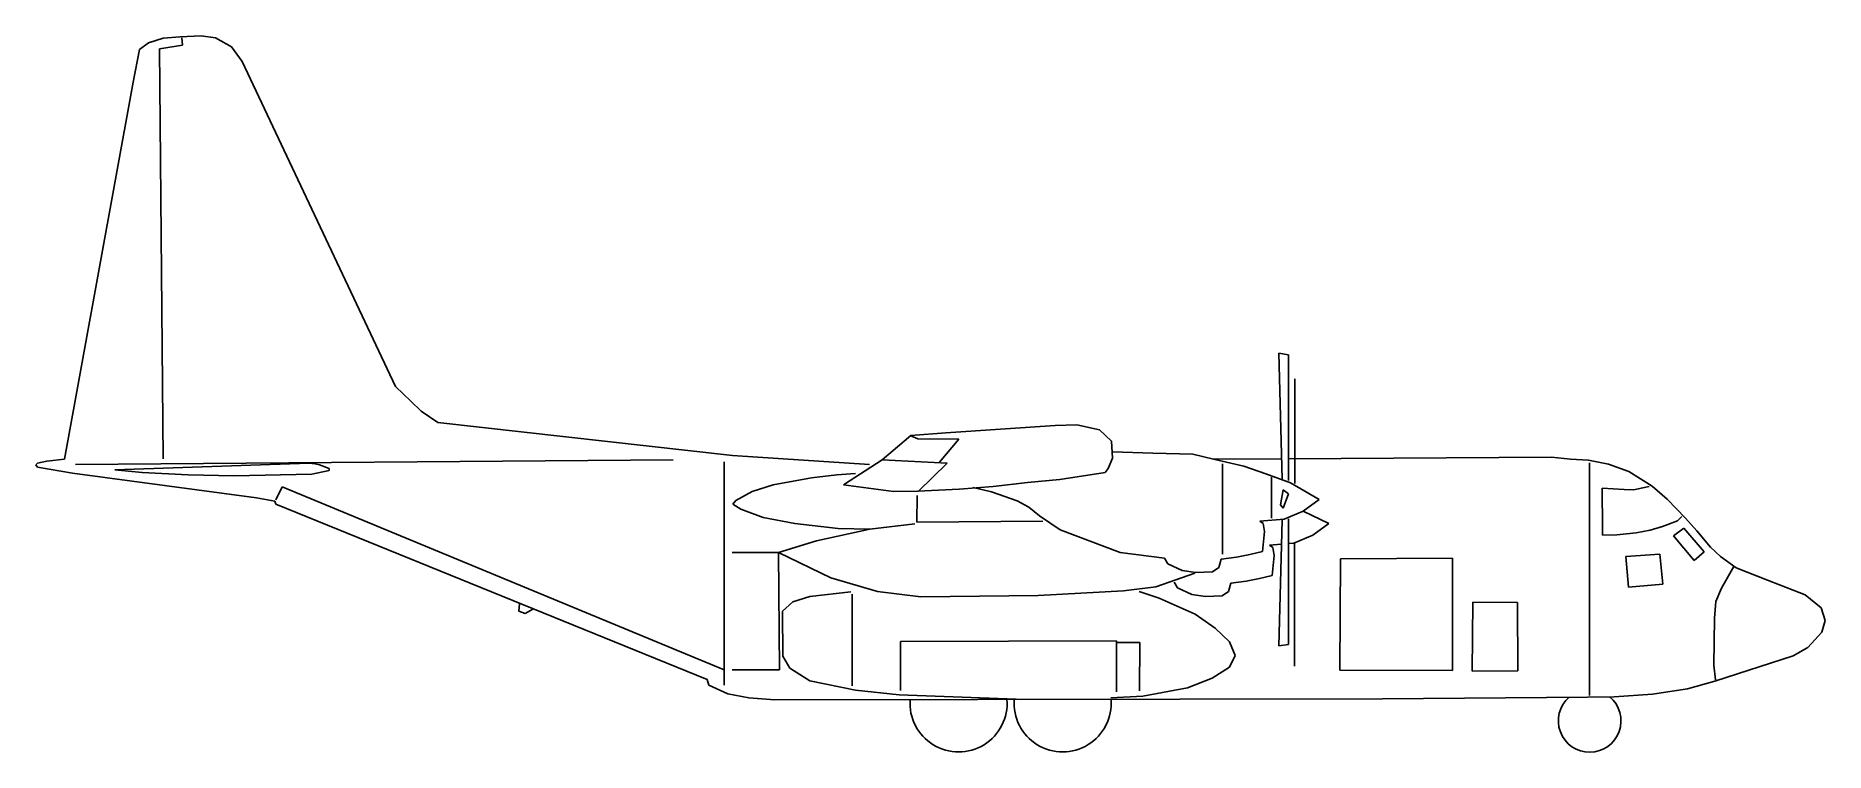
# Model space of a CAD drawing. Header units: millimetres. Extents: x -2749.4 to -2707.3, y 1621.9 to 1638.7.
import ezdxf

# ---------------------------------------------------------------- set-up
doc = ezdxf.new("R2010")
doc.units = ezdxf.units.MM
doc.header["$LTSCALE"] = 10
doc.layers.add('Aeronaves', color=2, linetype='Continuous')

msp = doc.modelspace()

# ---------------------------------------------------------------- linework, layer by layer
at = {"layer": 'Aeronaves'}
for p, q in [((-2746.765, 1638.578), (-2746.973, 1638.426)), ((-2746.415, 1638.687), (-2746.765, 1638.578)), ((-2746.507, 1638.437), (-2745.963, 1638.521)), ((-2746.015, 1638.722), (-2746.415, 1638.687)), ((-2745.523, 1638.745), (-2746.015, 1638.722)), ((-2745.963, 1638.521), (-2745.977, 1638.694)), ((-2745.183, 1638.696), (-2745.523, 1638.745)), ((-2744.803, 1638.484), (-2745.183, 1638.696)), ((-2746.973, 1638.426), (-2747.122, 1637.654)), ((-2746.413, 1628.783), (-2746.507, 1638.437)), ((-2744.555, 1638.139), (-2744.803, 1638.484)), ((-2740.94, 1630.48), (-2744.555, 1638.139)), ((-2747.122, 1637.654), (-2748.739, 1628.775)), ((-2720.125, 1631.265), (-2719.899, 1631.227)), ((-2720.05, 1628.298), (-2720.125, 1631.265)), ((-2719.899, 1631.227), (-2719.899, 1628.272)), ((-2740.58, 1630.14), (-2740.94, 1630.48)), ((-2719.748, 1628.197), (-2719.748, 1630.661)), ((-2740.337, 1629.899), (-2740.58, 1630.14)), ((-2739.944, 1629.633), (-2740.337, 1629.899)), ((-2733.003, 1628.859), (-2739.944, 1629.633)), ((-2728.801, 1629.325), (-2729.475, 1628.755)), ((-2727.976, 1629.395), (-2728.801, 1629.325)), ((-2728.636, 1629.253), (-2728.787, 1629.316)), ((-2727.668, 1629.24), (-2728.636, 1629.253)), ((-2728.121, 1628.7), (-2727.668, 1629.24)), ((-2725.4, 1629.563), (-2727.976, 1629.395)), ((-2724.891, 1629.584), (-2725.4, 1629.563)), ((-2724.352, 1629.465), (-2724.891, 1629.584)), ((-2724.073, 1629.192), (-2724.352, 1629.465)), ((-2729.774, 1628.646), (-2733.003, 1628.859)), ((-2724.046, 1628.792), (-2724.148, 1628.548)), ((-2724.046, 1628.792), (-2724.073, 1629.192)), ((-2723.095, 1628.913), (-2724.046, 1628.942)), ((-2722.153, 1628.891), (-2723.095, 1628.913)), ((-2721.669, 1628.768), (-2722.153, 1628.891)), ((-2713.704, 1628.815), (-2719.899, 1628.778)), ((-2713.254, 1628.775), (-2713.704, 1628.815)), ((-2749.381, 1628.68), (-2749.418, 1628.638)), ((-2749.418, 1628.638), (-2749.377, 1628.581)), ((-2749.156, 1628.723), (-2749.381, 1628.68)), ((-2749.377, 1628.581), (-2748.555, 1628.442)), ((-2748.739, 1628.775), (-2749.156, 1628.723)), ((-2748.555, 1628.442), (-2744.216, 1627.857)), ((-2734.403, 1628.753), (-2748.48, 1628.642)), ((-2747.554, 1628.52), (-2742.976, 1628.679)), ((-2746.908, 1628.455), (-2747.554, 1628.52)), ((-2745.831, 1628.403), (-2746.908, 1628.455)), ((-2744.748, 1628.381), (-2745.831, 1628.403)), ((-2742.911, 1628.419), (-2744.748, 1628.381)), ((-2742.976, 1628.679), (-2742.834, 1628.66)), ((-2742.509, 1628.506), (-2742.911, 1628.419)), ((-2742.834, 1628.66), (-2742.734, 1628.635)), ((-2742.734, 1628.635), (-2742.509, 1628.553)), ((-2742.509, 1628.553), (-2742.509, 1628.506)), ((-2733.199, 1623.446), (-2733.199, 1628.712)), ((-2731.14, 1628.329), (-2730.547, 1628.406)), ((-2730.547, 1628.406), (-2730.107, 1628.436)), ((-2730.39, 1628.168), (-2729.475, 1628.755)), ((-2729.475, 1628.755), (-2727.945, 1628.675)), ((-2728.624, 1628.008), (-2727.945, 1628.675)), ((-2724.224, 1628.456), (-2725.292, 1628.29)), ((-2724.148, 1628.548), (-2724.224, 1628.456)), ((-2720.062, 1628.777), (-2721.669, 1628.768)), ((-2721.669, 1628.768), (-2720.952, 1628.603)), ((-2721.458, 1628.662), (-2721.458, 1626.537)), ((-2720.952, 1628.603), (-2720.434, 1628.427)), ((-2720.434, 1628.427), (-2719.85, 1628.215)), ((-2712.828, 1628.746), (-2713.254, 1628.775)), ((-2712.361, 1628.653), (-2712.828, 1628.746)), ((-2712.807, 1628.687), (-2712.807, 1623.206)), ((-2711.882, 1628.483), (-2712.361, 1628.653)), ((-2711.332, 1628.138), (-2711.882, 1628.483)), ((-2743.765, 1627.817), (-2743.616, 1628.118)), ((-2743.616, 1628.118), (-2733.199, 1623.806)), ((-2732.924, 1627.799), (-2732.54, 1628.006)), ((-2732.54, 1628.006), (-2732.04, 1628.167)), ((-2732.04, 1628.167), (-2731.14, 1628.329)), ((-2729.205, 1628.01), (-2730.39, 1628.168)), ((-2728.637, 1628.017), (-2729.205, 1628.01)), ((-2727.662, 1628.067), (-2728.637, 1628.017)), ((-2726.863, 1628.129), (-2727.662, 1628.067)), ((-2726.895, 1627.998), (-2727.329, 1628.105)), ((-2726.294, 1627.791), (-2726.895, 1627.998)), ((-2726.05, 1628.223), (-2726.863, 1628.129)), ((-2725.292, 1628.29), (-2726.05, 1628.223)), ((-2720.301, 1628.348), (-2720.301, 1627.38)), ((-2720.024, 1628.046), (-2720.087, 1627.694)), ((-2719.899, 1627.958), (-2720.024, 1628.046)), ((-2720.024, 1627.619), (-2719.899, 1627.958)), ((-2719.85, 1628.215), (-2719.18, 1627.818)), ((-2712.502, 1627.135), (-2712.509, 1628.085)), ((-2712.509, 1628.085), (-2711.993, 1628.057)), ((-2711.993, 1628.057), (-2711.767, 1628.05)), ((-2711.767, 1628.05), (-2711.588, 1628.088)), ((-2711.588, 1628.088), (-2711.405, 1628.13)), ((-2710.978, 1627.828), (-2711.332, 1628.138)), ((-2744.216, 1627.857), (-2743.785, 1627.784)), ((-2743.785, 1627.784), (-2743.765, 1627.709)), ((-2743.765, 1627.709), (-2733.6, 1623.577)), ((-2732.99, 1627.708), (-2732.924, 1627.799)), ((-2732.806, 1627.592), (-2732.99, 1627.708)), ((-2732.281, 1627.397), (-2732.806, 1627.592)), ((-2728.66, 1627.291), (-2728.647, 1627.912)), ((-2726.018, 1627.642), (-2726.294, 1627.791)), ((-2725.767, 1627.435), (-2726.018, 1627.642)), ((-2720.087, 1627.694), (-2720.024, 1627.619)), ((-2719.554, 1627.55), (-2720.004, 1627.361)), ((-2719.18, 1627.818), (-2719.554, 1627.55)), ((-2719.554, 1627.55), (-2718.953, 1627.252)), ((-2710.547, 1627.384), (-2710.978, 1627.828)), ((-2731.529, 1627.254), (-2732.281, 1627.397)), ((-2730.511, 1627.137), (-2731.529, 1627.254)), ((-2731.021, 1626.846), (-2729.769, 1627.12)), ((-2729.769, 1627.12), (-2730.511, 1627.137)), ((-2728.709, 1627.249), (-2729.769, 1627.12)), ((-2725.689, 1627.31), (-2728.66, 1627.291)), ((-2725.282, 1627.103), (-2725.767, 1627.435)), ((-2720.004, 1627.361), (-2720.576, 1627.308)), ((-2720.576, 1627.308), (-2720.495, 1627.255)), ((-2720.495, 1627.255), (-2720.467, 1627.069)), ((-2720.05, 1627.338), (-2720.125, 1624.371)), ((-2719.899, 1624.409), (-2719.899, 1627.363)), ((-2718.953, 1627.252), (-2719.327, 1626.984)), ((-2712.501, 1626.977), (-2712.502, 1627.135)), ((-2711.087, 1627.185), (-2711.38, 1627.101)), ((-2710.736, 1627.319), (-2711.087, 1627.185)), ((-2710.589, 1627.142), (-2710.828, 1626.965)), ((-2710.63, 1627.417), (-2710.736, 1627.319)), ((-2710.105, 1626.588), (-2710.589, 1627.142)), ((-2710.279, 1627.08), (-2710.547, 1627.384)), ((-2731.918, 1626.569), (-2731.021, 1626.846)), ((-2723.869, 1626.573), (-2725.282, 1627.103)), ((-2720.467, 1627.069), (-2720.511, 1626.599)), ((-2720.064, 1626.768), (-2720.348, 1626.742)), ((-2720.348, 1626.742), (-2720.268, 1626.689)), ((-2720.268, 1626.689), (-2720.239, 1626.503)), ((-2719.776, 1626.795), (-2719.899, 1626.784)), ((-2719.327, 1626.984), (-2719.776, 1626.795)), ((-2719.76, 1626.801), (-2719.76, 1623.897)), ((-2712.163, 1626.99), (-2712.501, 1626.977)), ((-2711.712, 1627.034), (-2712.163, 1626.99)), ((-2711.38, 1627.101), (-2711.712, 1627.034)), ((-2710.828, 1626.965), (-2710.344, 1626.384)), ((-2709.955, 1626.697), (-2710.279, 1627.08)), ((-2709.725, 1626.477), (-2709.955, 1626.697)), ((-2733.012, 1626.569), (-2731.918, 1626.569)), ((-2731.918, 1626.569), (-2731.891, 1623.809)), ((-2730.683, 1625.975), (-2731.918, 1626.569)), ((-2722.819, 1626.437), (-2723.869, 1626.573)), ((-2722.744, 1626.304), (-2722.819, 1626.437)), ((-2722.41, 1626.15), (-2722.744, 1626.304)), ((-2721.484, 1626.418), (-2721.542, 1626.216)), ((-2721.126, 1626.464), (-2721.484, 1626.418)), ((-2720.81, 1626.527), (-2721.126, 1626.464)), ((-2720.511, 1626.599), (-2720.81, 1626.527)), ((-2720.239, 1626.503), (-2720.283, 1626.033)), ((-2718.689, 1623.799), (-2718.674, 1626.427)), ((-2718.674, 1626.427), (-2716.034, 1626.437)), ((-2716.034, 1626.437), (-2716.037, 1623.794)), ((-2711.148, 1626.537), (-2711.95, 1626.479)), ((-2711.893, 1625.757), (-2711.95, 1626.479)), ((-2711.083, 1625.827), (-2711.148, 1626.537)), ((-2710.344, 1626.384), (-2710.105, 1626.588)), ((-2709.354, 1626.209), (-2709.725, 1626.477)), ((-2729.585, 1625.65), (-2730.683, 1625.975)), ((-2722.111, 1626.085), (-2723.025, 1625.765)), ((-2722.516, 1625.738), (-2722.592, 1625.871)), ((-2722.085, 1626.101), (-2722.41, 1626.15)), ((-2721.692, 1626.116), (-2722.085, 1626.101)), ((-2721.542, 1626.216), (-2721.692, 1626.116)), ((-2721.257, 1625.852), (-2721.315, 1625.651)), ((-2720.898, 1625.898), (-2721.257, 1625.852)), ((-2720.583, 1625.961), (-2720.898, 1625.898)), ((-2720.283, 1626.033), (-2720.583, 1625.961)), ((-2709.404, 1626.242), (-2709.698, 1625.736)), ((-2708.615, 1625.923), (-2709.354, 1626.209)), ((-2707.725, 1625.575), (-2708.615, 1625.923)), ((-2731.58, 1625.411), (-2731.18, 1625.538)), ((-2731.18, 1625.538), (-2730.213, 1625.642)), ((-2730.181, 1625.594), (-2730.181, 1623.431)), ((-2728.562, 1625.531), (-2729.585, 1625.65)), ((-2725.801, 1625.558), (-2728.562, 1625.531)), ((-2723.792, 1625.666), (-2725.801, 1625.558)), ((-2723.025, 1625.765), (-2723.792, 1625.666)), ((-2722.949, 1625.494), (-2723.419, 1625.657)), ((-2722.949, 1625.494), (-2722.097, 1625.122)), ((-2722.182, 1625.584), (-2722.516, 1625.738)), ((-2721.857, 1625.535), (-2722.182, 1625.584)), ((-2721.464, 1625.55), (-2721.857, 1625.535)), ((-2721.315, 1625.651), (-2721.464, 1625.55)), ((-2711.083, 1625.827), (-2711.893, 1625.757)), ((-2709.698, 1625.736), (-2709.83, 1625.418)), ((-2707.353, 1625.269), (-2707.725, 1625.575)), ((-2738.034, 1625.187), (-2738.018, 1625.367)), ((-2737.884, 1625.138), (-2738.034, 1625.187)), ((-2737.708, 1625.239), (-2737.884, 1625.138)), ((-2731.822, 1625.193), (-2731.58, 1625.411)), ((-2731.818, 1624.131), (-2731.822, 1625.193)), ((-2722.097, 1625.122), (-2721.629, 1624.79)), ((-2715.57, 1623.779), (-2715.56, 1625.405)), ((-2715.56, 1625.405), (-2714.501, 1625.392)), ((-2714.501, 1625.392), (-2714.498, 1623.787)), ((-2709.861, 1625.022), (-2709.882, 1623.918)), ((-2709.83, 1625.418), (-2709.861, 1625.022)), ((-2707.254, 1624.97), (-2707.353, 1625.269)), ((-2721.629, 1624.79), (-2721.294, 1624.466)), ((-2707.666, 1624.334), (-2707.334, 1624.694)), ((-2707.334, 1624.694), (-2707.254, 1624.97)), ((-2729.042, 1624.479), (-2723.953, 1624.494)), ((-2729.042, 1623.319), (-2729.042, 1624.479)), ((-2723.953, 1624.494), (-2723.953, 1623.294)), ((-2723.947, 1624.45), (-2723.406, 1624.453)), ((-2723.406, 1624.453), (-2723.41, 1623.312)), ((-2721.294, 1624.466), (-2721.16, 1624.149)), ((-2720.125, 1624.371), (-2719.899, 1624.409)), ((-2708.008, 1624.141), (-2707.666, 1624.334)), ((-2731.891, 1623.809), (-2733.012, 1623.809)), ((-2731.65, 1623.851), (-2731.818, 1624.131)), ((-2731.183, 1623.549), (-2731.65, 1623.851)), ((-2721.292, 1623.874), (-2721.699, 1623.61)), ((-2721.16, 1624.149), (-2721.292, 1623.874)), ((-2716.037, 1623.794), (-2718.689, 1623.799)), ((-2714.498, 1623.787), (-2715.57, 1623.779)), ((-2709.882, 1623.918), (-2709.841, 1623.57)), ((-2709.857, 1623.542), (-2708.008, 1624.141)), ((-2733.6, 1623.577), (-2733.558, 1623.444)), ((-2733.558, 1623.444), (-2733.11, 1623.245)), ((-2730.106, 1623.331), (-2731.183, 1623.549)), ((-2729.078, 1623.219), (-2730.106, 1623.331)), ((-2722.283, 1623.386), (-2723.333, 1623.19)), ((-2721.699, 1623.61), (-2722.283, 1623.386)), ((-2711.322, 1623.234), (-2710.498, 1623.364)), ((-2710.498, 1623.364), (-2709.857, 1623.542)), ((-2733.11, 1623.245), (-2732.618, 1623.148)), ((-2732.618, 1623.148), (-2732.005, 1623.1)), ((-2732.005, 1623.1), (-2717.686, 1623.129)), ((-2726.318, 1623.121), (-2729.078, 1623.219)), ((-2723.333, 1623.19), (-2724.085, 1623.146)), ((-2717.686, 1623.129), (-2712.858, 1623.167)), ((-2712.858, 1623.167), (-2712.224, 1623.174)), ((-2712.224, 1623.174), (-2711.322, 1623.234))]:
    msp.add_line(p, q, dxfattribs=at)
for centre, radius, start, end in [((-2727.675, 1623.019), 1.144, 175.6381, 4.5929), ((-2725.223, 1623.019), 1.144, 175.3898, 4.8412), ((-2712.805, 1622.606), 0.738, 130.8119, 50.2842)]:
    msp.add_arc(centre, radius, start, end, dxfattribs=at)

doc.saveas('drawing.dxf')
